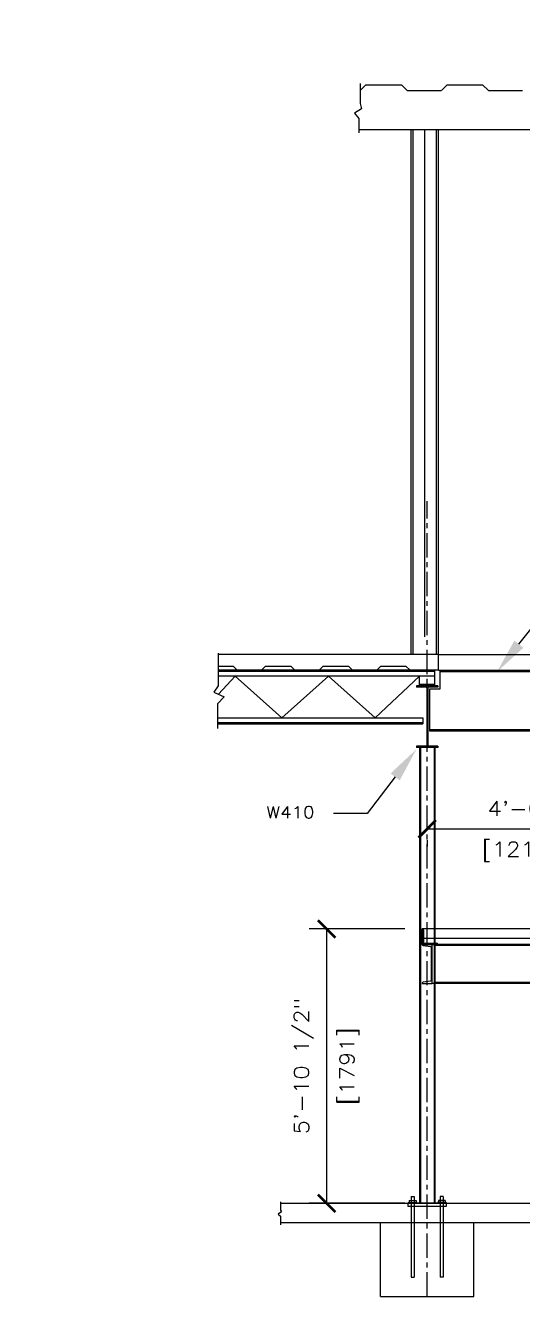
# Model space of a CAD drawing. Header units: inches. Extents: x -1254 to 5631, y 14 to 582.
# Drawn here: x 637.8 to 765.7, y 79.7 to 406.4 of the extents above; entities that cross this region are included whole.
import ezdxf
from ezdxf import colors
from ezdxf.entities.mleader import LeaderData, LeaderLine
from ezdxf.math import Vec2, Vec3

# ---------------------------------------------------------------- set-up
doc = ezdxf.new("R2010")
doc.units = ezdxf.units.IN
doc.header["$MEASUREMENT"] = 0
doc.linetypes.add('CENTER', pattern=[2, 1.25, -0.25, 0.25, -0.25])
for name, color, linetype in [('Arch_Section_Wall', 131, 'Continuous'), ('C-241-1', 241, 'Continuous'), ('Center', 251, 'CENTER'), ('Dim', 5, 'Continuous'), ('L1', 1, 'Continuous'), ('LAYER131A', 131, 'Continuous'), ('Mleader', 5, 'Continuous'), ('Struc_Plan_Deck', 41, 'Continuous'), ('Struc_Section_BP', 135, 'Continuous'), ('Struc_Section_Conc', 71, 'Continuous'), ('Struc_Section_Steel', 11, 'Continuous'), ('Structural_Section_StAngle', 2, 'Continuous'), ('Structural_Steel_Deck', 41, 'Continuous'), ('Structural_Steel_Joist', 21, 'Continuous'), ('Structural_SteelBeam', 22, 'Continuous')]:
    doc.layers.add(name, color=color, linetype=linetype)
doc.styles.add('ROMANS', font='romans.shx', dxfattribs={"width": 1.15})
doc.dimstyles.new('ROMANS-beside', dxfattribs={"dimscale": 0, "dimtxt": 0.078125, "dimasz": 0.09375, "dimexe": 0.09375, "dimexo": 0.09375, "dimgap": 0.0625, "dimtad": 1, "dimdec": 4, "dimzin": 1, "dimdsep": 46, "dimlunit": 4, "dimtxsty": 'ROMANS', "dimblk": 'ARCHTICK', "dimcen": 0.0625, "dimdle": 0.09375, "dimclrd": 256, "dimclre": 256, "dimclrt": 256, "dimadec": 0, "dimazin": 0, "dimtfac": 1, "dimtdec": 4, "dimtofl": 0, "dimtmove": 0, "dimatfit": 0, "dimfxl": 1, "dimtfillclr": 256, "dimfrac": 2, "dimtolj": 1, "dimtzin": 0, "dimarcsym": 0})
pattern_1 = [(135, (901.05836, 252.6429), (0.4419417, 0.4419417), []), (135, (901.05836, 252.9554), (0.4419417, 0.4419417), [])]

# ---------------------------------------------------------------- blocks, each defined once
blk = doc.blocks.new('C250x23')
at = {"layer": 'Struc_Section_Steel'}
blk.add_lwpolyline([(2.34, 0.29, -0.361844), (2.56, 0.05), (2.56, 0), (0, 0), (0, 10), (2.56, 10), (2.56, 9.95, -0.361844), (2.34, 9.71), (0.46, 9.45, 0.374734), (0.24, 9.2), (0.24, 0.8, 0.374734), (0.46, 0.55)], format="xyb", close=True, dxfattribs=at)
blk = doc.blocks.new('_ArchTick')
at = {"color": 0, "linetype": 'ByBlock', "const_width": 0.15}
blk.add_lwpolyline([(-0.5, -0.5), (0.5, 0.5)], dxfattribs=at)
blk = doc.blocks.new('*D35')
at = {"layer": 'DEFPOINTS', "color": 0, "transparency": 16777216}
for p in [(741.14, 201.53), (789.14, 201.53), (789.14, 199.89)]:
    blk.add_point(p, dxfattribs=at)
at = {"layer": 'Dim', "lineweight": -2, "transparency": 16777216}
for p, q in [((741.04, 199.89), (789.23, 199.89)), ((741.14, 197.03), (741.14, 195.39)), ((789.14, 197.03), (789.14, 195.39))]:
    blk.add_line(p, q, dxfattribs=at)
at = {"layer": 'Dim', "lineweight": -2, "transparency": 16777216, "xscale": 4.5, "yscale": 4.5, "zscale": 4.5, "rotation": 180}
blk.add_blockref('_ArchTick', (741.14, 199.89), dxfattribs=at)
at = {"layer": 'Dim', "lineweight": -2, "transparency": 16777216, "xscale": 4.5, "yscale": 4.5, "zscale": 4.5}
blk.add_blockref('_ArchTick', (789.14, 199.89), dxfattribs=at)
at = {"layer": 'Dim', "transparency": 16777216, "char_height": 3.75, "attachment_point": 5, "style": 'ROMANS'}
for s, insert in [('\\A1;4\'-0"', (765.14, 205.12)), ('\\A1;[1219]', (765.14, 194.04))]:
    blk.add_mtext(s, dxfattribs=dict(at, insert=insert))
blk = doc.blocks.new('*D37')
at = {"layer": 'DEFPOINTS', "color": 0, "transparency": 16777216}
for p in [(739.86, 174.19), (715.27, 103.69), (739.86, 103.69)]:
    blk.add_point(p, dxfattribs=at)
at = {"layer": 'Dim', "lineweight": -2, "transparency": 16777216}
for p, q in [((735.36, 174.19), (710.77, 174.19)), ((715.27, 174.28), (715.27, 103.59)), ((735.36, 103.69), (710.77, 103.69))]:
    blk.add_line(p, q, dxfattribs=at)
at = {"layer": 'Dim', "lineweight": -2, "transparency": 16777216, "xscale": 4.5, "yscale": 4.5, "zscale": 4.5}
for p, rotation in [((715.27, 174.19), 90), ((715.27, 103.69), 270)]:
    blk.add_blockref('_ArchTick', p, dxfattribs=dict(at, rotation=rotation))
at = {"layer": 'Dim', "transparency": 16777216, "char_height": 3.75, "attachment_point": 5, "rotation": 90, "style": 'ROMANS'}
for s, insert in [('\\A1;5\'-10 1/2"', (709.41, 138.94)), ('\\A1;[1791]', (721.12, 138.94))]:
    blk.add_mtext(s, dxfattribs=dict(at, insert=insert))

msp = doc.modelspace()

# ---------------------------------------------------------------- hatches: boundary and pattern name
at = {"layer": 'Structural_Section_StAngle'}
h = msp.add_hatch(dxfattribs=at)
h.set_pattern_fill('STEEL', color=256, scale=3, style=0)
h.set_pattern_definition([(45, (-8128.86672, -3273.79063), (-0.265165043, 0.265165043), []), (45, (-8128.86672, -3273.60313), (-0.265165043, 0.265165043), [])])
h.paths.add_polyline_path([(740.2306, 170.56352), (740.2306, 173.81352, 0.414213562), (739.8556, 174.18852), (739.8556, 170.18852), (743.8556, 170.18852, 0.414213562), (743.4806, 170.56352)])
at = {"layer": 'Structural_SteelBeam'}
h = msp.add_hatch(dxfattribs=at)
h.set_pattern_fill('STEEL', color=256, scale=5, style=0)
h.set_pattern_definition(pattern_1)
h.paths.add_polyline_path([(743.8856, 236.68852), (743.8856, 236.31352), (741.2606, 236.31352), (741.2606, 221.18852), (743.8856, 221.18852), (743.8856, 220.81352), (741.1356, 220.81352), (741.1356, 236.68852)])
h.paths.add_polyline_path([(738.3856, 236.31352), (738.3856, 236.68852), (741.1356, 236.68852), (741.1356, 220.81352), (738.3856, 220.81352), (738.3856, 221.18852), (741.0106, 221.18852), (741.0106, 236.31352)])
h = msp.add_hatch(dxfattribs=at)
h.set_pattern_fill('STEEL', color=256, scale=5, style=0)
h.set_pattern_definition(pattern_1)
h.paths.add_polyline_path([(743.8856, 236.68852), (743.8856, 236.31352), (741.2606, 236.31352), (741.2606, 221.18852), (743.8856, 221.18852), (743.8856, 220.81352), (741.1356, 220.81352), (741.1356, 236.68852)])
h.paths.add_polyline_path([(738.3856, 236.31352), (738.3856, 236.68852), (741.1356, 236.68852), (741.1356, 220.81352), (738.3856, 220.81352), (738.3856, 221.18852), (741.0106, 221.18852), (741.0106, 236.31352)])

# ---------------------------------------------------------------- linework, layer by layer
at = {"layer": 'Arch_Section_Wall', "ltscale": 0.1}
for p, q in [((723.87213, 391.4713), (723.87213, 386.36796)), ((723.87213, 391.4713), (723.87213, 386.36796)), ((723.87213, 386.36796), (724.2285, 384.94377)), ((723.87213, 386.36796), (724.2285, 384.94377)), ((724.2285, 384.94377), (722.44664, 383.87563)), ((724.2285, 384.94377), (722.44664, 383.87563)), ((722.44664, 383.87563), (723.51576, 382.45144)), ((722.44664, 383.87563), (723.51576, 382.45144)), ((723.51576, 382.45144), (723.51576, 378.77229)), ((723.51576, 382.45144), (723.51576, 378.77229)), ((723.51576, 379.68852), (945.17743, 379.68852)), ((723.51576, 379.68852), (945.17743, 379.68852)), ((737.0106, 244.68852), (737.0106, 379.68852)), ((737.0106, 244.68852), (737.0106, 379.68852)), ((737.5106, 244.68852), (737.5106, 379.68852)), ((737.5106, 244.68852), (737.5106, 379.68852)), ((740.5106, 249.22024), (740.5106, 379.68852)), ((740.5106, 249.22024), (740.5106, 379.68852)), ((743.5106, 244.68852), (743.5106, 379.68852)), ((743.5106, 244.68852), (743.5106, 379.68852)), ((744.0106, 244.68852), (744.0106, 379.68852)), ((744.0106, 244.68852), (744.0106, 379.68852))]:
    msp.add_line(p, q, dxfattribs=at)
at = {"layer": 'C-241-1'}
for p, q in [((737.00952, 105.41017), (737.00952, 104.36893)), ((737.00952, 105.41017), (737.76168, 105.41017)), ((737.76168, 105.41017), (737.76168, 104.36893)), ((744.50952, 105.41017), (744.50952, 104.36893)), ((745.26168, 105.41017), (744.50952, 105.41017)), ((745.26168, 105.41017), (745.26168, 104.36893)), ((736.26467, 103.87408), (738.50653, 103.87408)), ((736.26467, 103.87408), (736.26467, 103.68852)), ((736.26467, 103.68852), (738.50653, 103.68852)), ((736.51467, 104.36893), (738.25653, 104.36893)), ((736.51467, 104.36893), (736.51467, 103.87408)), ((738.25653, 104.36893), (738.25653, 103.87408)), ((738.50653, 103.87408), (738.50653, 103.68852)), ((746.00653, 103.87408), (743.76467, 103.87408)), ((743.76467, 103.87408), (743.76467, 103.68852)), ((746.00653, 103.68852), (743.76467, 103.68852)), ((745.75653, 104.36893), (744.01467, 104.36893)), ((744.01467, 104.36893), (744.01467, 103.87408)), ((745.75653, 104.36893), (745.75653, 103.87408)), ((746.00653, 103.87408), (746.00653, 103.68852))]:
    msp.add_line(p, q, dxfattribs=at)
at = {"layer": 'C-241-1', "ltscale": 10}
for p, q in [((737.00952, 104.36893), (737.00952, 84.68852)), ((737.76168, 104.36893), (737.76168, 84.68852)), ((744.50952, 104.36893), (744.50952, 84.68852)), ((745.26168, 104.36893), (745.26168, 84.68852)), ((737.00952, 84.68852), (737.76168, 84.68852)), ((745.26168, 84.68852), (744.50952, 84.68852))]:
    msp.add_line(p, q, dxfattribs=at)
at = {"layer": 'Center', "ltscale": 5}
msp.add_line((741.1356, 79.68852), (741.1356, 284.14331), dxfattribs=at)
at = {"layer": 'L1'}
for p, q in [((687.34016, 245.08844), (687.34016, 236.64896)), ((687.34016, 245.08844), (687.34016, 236.64896)), ((687.34016, 236.64896), (686.28277, 235.06458)), ((687.34016, 236.64896), (686.28277, 235.06458)), ((686.28277, 235.06458), (688.92624, 233.83325)), ((686.28277, 235.06458), (688.92624, 233.83325)), ((688.92624, 233.83325), (687.16393, 232.04003)), ((688.92624, 233.83325), (687.16393, 232.04003)), ((687.16393, 232.04003), (687.16393, 225.67747)), ((687.16393, 232.04003), (687.16393, 225.67747))]:
    msp.add_line(p, q, dxfattribs=at)
at = {"layer": 'LAYER131A'}
for p, q in [((739.1356, 220.81352), (739.1356, 103.68852)), ((743.1356, 220.81352), (743.1356, 103.68852))]:
    msp.add_line(p, q, dxfattribs=at)
at = {"layer": 'Struc_Plan_Deck'}
for p, q in [((723.87213, 389.68852), (725.34791, 391.1643)), ((723.87213, 389.68852), (725.34791, 391.1643)), ((725.34791, 391.1643), (734.48827, 391.1643)), ((725.34791, 391.1643), (734.48827, 391.1643)), ((735.96405, 389.68852), (734.48827, 391.1643)), ((735.96405, 389.68852), (734.48827, 391.1643)), ((735.96405, 389.68852), (744.74162, 389.68852)), ((735.96405, 389.68852), (744.74162, 389.68852)), ((744.7839, 389.68852), (746.25968, 391.1643)), ((744.7839, 389.68852), (746.25968, 391.1643)), ((746.25968, 391.1643), (755.40003, 391.1643)), ((746.25968, 391.1643), (755.40003, 391.1643)), ((756.87581, 389.68852), (755.40003, 391.1643)), ((756.87581, 389.68852), (755.40003, 391.1643)), ((756.87581, 389.68852), (765.65338, 389.68852)), ((756.87581, 389.68852), (765.65338, 389.68852))]:
    msp.add_line(p, q, dxfattribs=at)
at = {"layer": 'Struc_Section_BP', "ltscale": 2}
msp.add_lwpolyline([(736.1356, 102.93852), (746.1356, 102.93852), (746.1356, 103.68852), (736.1356, 103.68852)], close=True, dxfattribs=at)
at = {"layer": 'Struc_Section_Conc', "ltscale": 2}
for p, q in [((744.0106, 244.68852), (687.34016, 244.68852)), ((744.0106, 244.68852), (687.34016, 244.68852)), ((744.0106, 240.68852), (744.0106, 244.68852)), ((744.0106, 244.68852), (890.20969, 244.68852)), ((744.0106, 240.68852), (744.0106, 244.68852)), ((744.0106, 244.68852), (890.20969, 244.68852)), ((687.34016, 241.73386), (691.23502, 241.73386)), ((687.34016, 241.73386), (691.23502, 241.73386)), ((692.28036, 240.68852), (691.23502, 241.73386)), ((692.28036, 240.68852), (691.23502, 241.73386)), ((692.28036, 240.68852), (698.49781, 240.68852)), ((692.28036, 240.68852), (698.49781, 240.68852)), ((698.52775, 240.68852), (695.48065, 240.68852)), ((698.52775, 240.68852), (695.48065, 240.68852)), ((698.52775, 240.68852), (699.5731, 241.73386)), ((698.52775, 240.68852), (699.5731, 241.73386)), ((699.5731, 241.73386), (706.04752, 241.73386)), ((699.5731, 241.73386), (706.04752, 241.73386)), ((707.09286, 240.68852), (706.04752, 241.73386)), ((707.09286, 240.68852), (706.04752, 241.73386)), ((707.09286, 240.68852), (713.31031, 240.68852)), ((707.09286, 240.68852), (713.31031, 240.68852)), ((713.34025, 240.68852), (710.29315, 240.68852)), ((713.34025, 240.68852), (710.29315, 240.68852)), ((713.34025, 240.68852), (714.3856, 241.73386)), ((713.34025, 240.68852), (714.3856, 241.73386)), ((714.3856, 241.73386), (720.86002, 241.73386)), ((714.3856, 241.73386), (720.86002, 241.73386)), ((721.90536, 240.68852), (720.86002, 241.73386)), ((721.90536, 240.68852), (720.86002, 241.73386)), ((721.90536, 240.68852), (728.12281, 240.68852)), ((721.90536, 240.68852), (728.12281, 240.68852)), ((728.15275, 240.68852), (725.10565, 240.68852)), ((728.15275, 240.68852), (725.10565, 240.68852)), ((728.15275, 240.68852), (729.1981, 241.73386)), ((728.15275, 240.68852), (729.1981, 241.73386)), ((729.1981, 241.73386), (735.67252, 241.73386)), ((729.1981, 241.73386), (735.67252, 241.73386)), ((736.71786, 240.68852), (735.67252, 241.73386)), ((736.71786, 240.68852), (735.67252, 241.73386)), ((744.0106, 240.68852), (736.71786, 240.68852)), ((744.0106, 240.68852), (736.71786, 240.68852)), ((744.0106, 240.68852), (882.78093, 240.68852)), ((744.0106, 240.68852), (882.78093, 240.68852)), ((744.3856, 240.68852), (877.44373, 240.68852)), ((744.3856, 240.68852), (744.3856, 235.81352)), ((744.3856, 240.68852), (877.44373, 240.68852)), ((744.3856, 240.68852), (744.3856, 235.81352)), ((744.3856, 240.31352), (882.18253, 240.31352)), ((744.3856, 240.31352), (882.18253, 240.31352)), ((741.7606, 235.81352), (741.7606, 225.06352)), ((744.3856, 235.81352), (741.7606, 235.81352)), ((741.7606, 235.81352), (741.7606, 225.06352)), ((744.3856, 235.81352), (741.7606, 235.81352)), ((741.7606, 225.43852), (858.44583, 225.43852)), ((741.7606, 225.43852), (858.44583, 225.43852)), ((741.7606, 225.06352), (857.84742, 225.06352)), ((741.7606, 225.06352), (857.84742, 225.06352)), ((787.8556, 174.18852), (739.8556, 174.18852)), ((703.68927, 101.46577), (702.83293, 100.8437)), ((703.37788, 104.07069), (703.37788, 101.89344)), ((703.37788, 103.68852), (951.69818, 103.68852)), ((703.37788, 101.89344), (703.68927, 101.46577)), ((702.83293, 100.8437), (703.4168, 100.33827)), ((703.4168, 100.33827), (703.4168, 98.14116)), ((703.4168, 98.68852), (951.7371, 98.68852)), ((729.1356, 79.68852), (729.1356, 98.68852)), ((729.1356, 79.68852), (729.1356, 98.68852)), ((729.1356, 79.68852), (729.1356, 98.68852)), ((753.1356, 79.68852), (753.1356, 98.68852)), ((753.1356, 79.68852), (753.1356, 98.68852)), ((753.1356, 79.68852), (753.1356, 98.68852)), ((729.1356, 79.68852), (753.1356, 79.68852)), ((729.1356, 79.68852), (753.1356, 79.68852)), ((729.1356, 79.68852), (753.1356, 79.68852))]:
    msp.add_line(p, q, dxfattribs=at)
at = {"layer": 'Struc_Section_Conc', "ltscale": 20}
msp.add_line((790.0406, 171.68852), (740.2306, 171.68852), dxfattribs=at)
at = {"layer": 'Struc_Section_Steel', "ltscale": 4}
for p, q in [((739.3856, 220.81352), (739.3856, 103.68852)), ((742.8856, 220.81352), (742.8856, 103.68852))]:
    msp.add_line(p, q, dxfattribs=at)
at = {"layer": 'Struc_Section_Steel', "ltscale": 2}
for p, q in [((787.8556, 170.18852), (742.4156, 170.18852)), ((787.2606, 169.93852), (743.1356, 169.93852)), ((787.2606, 160.18852), (742.4156, 160.18852)), ((787.2606, 160.43852), (743.1356, 160.43852))]:
    msp.add_line(p, q, dxfattribs=at)
at = {"layer": 'Structural_Section_StAngle', "ltscale": 5}
for p, q in [((739.8556, 170.18852), (739.8556, 174.18852)), ((740.2306, 170.56352), (740.2306, 173.81352)), ((739.8556, 170.18852), (743.8556, 170.18852)), ((740.2306, 170.56352), (743.4806, 170.56352))]:
    msp.add_line(p, q, dxfattribs=at)
at = {"layer": 'Structural_Section_StAngle'}
msp.add_line((739.8556, 174.18852), (739.8556, 174.18852), dxfattribs=at)
at = {"layer": 'Structural_Section_StAngle', "ltscale": 5}
for centre, start in [((739.8556, 173.81352), 360), ((743.4806, 170.18852), 0)]:
    msp.add_arc(centre, 0.375, start, 90, dxfattribs=at)
at = {"layer": 'Structural_Steel_Deck'}
msp.add_line((698.52775, 240.68852), (695.48065, 240.68852), dxfattribs=at)
msp.add_line((698.52775, 240.68852), (695.48065, 240.68852), dxfattribs=at)
at = {"layer": 'Structural_Steel_Joist'}
for p, q in [((743.1356, 240.68852), (687.34016, 240.68852)), ((743.1356, 240.68852), (687.34016, 240.68852)), ((743.1356, 240.31352), (687.34016, 240.31352)), ((743.1356, 240.31352), (687.34016, 240.31352)), ((743.1356, 239.18852), (687.34016, 239.18852)), ((743.1356, 239.18852), (687.34016, 239.18852)), ((687.45141, 234.52023), (691.7606, 239.18852)), ((687.45141, 234.52023), (691.7606, 239.18852)), ((691.7606, 239.18852), (703.7606, 228.40852)), ((691.7606, 239.18852), (703.7606, 228.40852)), ((703.7606, 228.40852), (715.7606, 239.18852)), ((703.7606, 228.40852), (715.7606, 239.18852)), ((715.7606, 239.18852), (727.7606, 228.40852)), ((715.7606, 239.18852), (727.7606, 228.40852)), ((727.7606, 228.40852), (739.1356, 239.18852)), ((727.7606, 228.40852), (739.1356, 239.18852)), ((739.1356, 236.68852), (739.1356, 239.18852)), ((739.1356, 236.68852), (739.1356, 239.18852)), ((743.1356, 236.68852), (743.1356, 240.68852)), ((743.1356, 236.68852), (743.1356, 240.68852)), ((739.1356, 237.06352), (743.1356, 237.06352)), ((739.1356, 237.06352), (743.1356, 237.06352)), ((743.1356, 236.68852), (739.1356, 236.68852)), ((743.1356, 236.68852), (739.1356, 236.68852)), ((687.16393, 228.40852), (740.0106, 228.40852)), ((687.16393, 228.40852), (740.0106, 228.40852)), ((687.16393, 227.28352), (740.0106, 227.28352)), ((687.16393, 227.28352), (740.0106, 227.28352)), ((687.16393, 226.90852), (740.0106, 226.90852)), ((687.16393, 226.90852), (740.0106, 226.90852)), ((740.0106, 228.40852), (740.0106, 226.90852)), ((740.0106, 228.40852), (740.0106, 226.90852))]:
    msp.add_line(p, q, dxfattribs=at)
at = {"layer": 'Structural_SteelBeam'}
for p, q in [((743.8856, 236.68852), (738.3856, 236.68852)), ((738.3856, 236.68852), (738.3856, 236.31352)), ((743.8856, 236.68852), (738.3856, 236.68852)), ((738.3856, 236.68852), (738.3856, 236.31352)), ((741.0106, 236.31352), (738.3856, 236.31352)), ((741.0106, 236.31352), (738.3856, 236.31352)), ((741.0106, 236.31352), (741.0106, 221.18852)), ((741.0106, 236.31352), (741.0106, 221.18852)), ((741.2606, 236.31352), (741.2606, 221.18852)), ((743.8856, 236.31352), (741.2606, 236.31352)), ((741.2606, 236.31352), (741.2606, 221.18852)), ((743.8856, 236.31352), (741.2606, 236.31352)), ((743.8856, 236.68852), (743.8856, 236.31352)), ((743.8856, 236.68852), (743.8856, 236.31352)), ((741.0106, 221.18852), (738.3856, 221.18852)), ((738.3856, 221.18852), (738.3856, 220.81352)), ((741.0106, 221.18852), (738.3856, 221.18852)), ((738.3856, 221.18852), (738.3856, 220.81352)), ((743.8856, 220.81352), (738.3856, 220.81352)), ((743.8856, 220.81352), (738.3856, 220.81352)), ((743.8856, 221.18852), (741.2606, 221.18852)), ((743.8856, 221.18852), (741.2606, 221.18852)), ((743.8856, 221.18852), (743.8856, 220.81352)), ((743.8856, 221.18852), (743.8856, 220.81352))]:
    msp.add_line(p, q, dxfattribs=at)

# ---------------------------------------------------------------- block references
at = {"layer": 'Struc_Section_Steel', "ltscale": 2, "xscale": -1}
msp.add_blockref('C250x23', (742.4156, 160.18852), dxfattribs=at)

# ---------------------------------------------------------------- dimensions: what is measured, and where the dimension line sits
at = {"layer": 'Dim'}
dim = msp.add_linear_dim(base=(789.1356, 199.89274), p1=(741.1356, 201.53179), p2=(789.1356, 201.53179), dimstyle='ROMANS-beside', override={"dimscale": 0, "dimtxt": 0.078125, "dimasz": 0.09375, "dimexe": 0.09375, "dimexo": 0.09375, "dimgap": 0.0625, "dimpost": '\\X', "dimcen": 0.0625, "dimtix": 0, "dimtofl": 0, "dimtmove": 2, "dimatfit": 0}, dxfattribs=at)
dim.commit()
dim.dimension.update_dxf_attribs({"geometry": '*D35', "text_midpoint": (765.1356, 199.89274)})
dim = msp.add_linear_dim(base=(715.2676, 103.68852), p1=(739.8556, 174.18852), p2=(739.8556, 103.68852), angle=90, dimstyle='ROMANS-beside', override={"dimscale": 0, "dimtxt": 0.078125, "dimasz": 0.09375, "dimexe": 0.09375, "dimexo": 0.09375, "dimgap": 0.0625, "dimpost": '\\X', "dimcen": 0.0625, "dimtix": 0, "dimtofl": 0, "dimtmove": 2, "dimatfit": 0}, dxfattribs=at)
dim.commit()
dim.dimension.update_dxf_attribs({"geometry": '*D37', "text_midpoint": (715.2676, 138.93852)})

# ---------------------------------------------------------------- leaders
at = {"layer": 'Mleader'}
ml = msp.add_multileader_mtext('Standard', dxfattribs=at)
ml.set_content('\\A1;{\\W1.15;3/4"[30] O.S.B SHEATHING}', color=256, style='ROMANS')
ml.set_leader_properties()
ml.build(insert=Vec2(0, 0))
ml.multileader.update_dxf_attribs({"dogleg_length": 0.36, "arrow_head_size": 9, "scale": 48})
ctx = ml.context
ctx.base_point, ctx.scale, ctx.char_height, ctx.arrow_head_size, ctx.landing_gap_size, ctx.plane_origin = Vec3(358.67613, 403.84131), 48, 3, 9, 4.32, Vec3(360.71587, 405.64131)
ctx.left_attachment, ctx.right_attachment, ctx.attachment_type = 0, 0, 1
notes = []
notes.append((ctx, [(0, (1, 1, 0), (339.11587, 403.84131), (1, 0), 19.56027, [(0, [(322.75424, 387.85929)], 0, [])])]))
ctx.mtext.insert, ctx.mtext.width, ctx.mtext.defined_height, ctx.mtext.flow_direction = Vec3(362.99613, 405.84131), 75.1317683, 9.3771, 5
ml = msp.add_multileader_mtext('Standard', dxfattribs=at)
ml.set_content('\\A1;{\\W1.15;3/4"[30] O.S.B SHEATHING}', color=256, style='ROMANS')
ml.set_leader_properties()
ml.build(insert=Vec2(0, 0))
ml.multileader.update_dxf_attribs({"dogleg_length": 0.36, "arrow_head_size": 9, "scale": 48})
ctx = ml.context
ctx.base_point, ctx.scale, ctx.char_height, ctx.arrow_head_size, ctx.landing_gap_size, ctx.plane_origin, ctx.plane_x_axis = Vec3(558.80635, 403.84131), 48, 3, 9, 4.32, Vec3(556.76662, 405.64131), Vec3(-1, 0)
ctx.left_attachment, ctx.right_attachment, ctx.attachment_type = 0, 0, 1
notes.append((ctx, [(0, (1, 1, 0), (578.36662, 403.84131), (-1, 0), 19.56027, [(0, [(594.72824, 387.85929)], 0, [])])]))
ctx.mtext.insert, ctx.mtext.width, ctx.mtext.defined_height, ctx.mtext.flow_direction = Vec3(483.84349, 405.84131), 75.1317683, 9.3771, 5
ml = msp.add_multileader_mtext('Standard', dxfattribs=at)
ml.set_content('\\A1;{\\W1.15;2"x6" [38x140] WALL\\PFRAMING}', color=256, style='ROMANS')
ml.set_leader_properties()
ml.build(insert=Vec2(0, 0))
ml.multileader.update_dxf_attribs({"dogleg_length": 0.36, "arrow_head_size": 9, "scale": 48})
ctx = ml.context
ctx.base_point, ctx.scale, ctx.char_height, ctx.arrow_head_size, ctx.landing_gap_size, ctx.plane_origin = Vec3(364.18357, 386.77282), 48, 3, 9, 4.32, Vec3(369.60308, 388.57282)
ctx.left_attachment, ctx.right_attachment, ctx.attachment_type = 0, 0, 1
notes.append((ctx, [(0, (1, 1, 0), (348.00308, 386.77282), (1, 0), 16.18049, [(0, [(325.05049, 363.93087)], 0, [])])]))
ctx.mtext.insert, ctx.mtext.width, ctx.mtext.defined_height, ctx.mtext.flow_direction = Vec3(368.50357, 388.57282), 66.0362408, 9.3771, 5
ml = msp.add_multileader_mtext('Standard', dxfattribs=at)
ml.set_content('\\A1;{\\W1.15;2"x6" [38x140] WALL\\PFRAMING}', color=256, style='ROMANS')
ml.set_leader_properties()
ml.build(insert=Vec2(0, 0))
ml.multileader.update_dxf_attribs({"dogleg_length": 0.36, "arrow_head_size": 9, "scale": 48})
ctx = ml.context
ctx.base_point, ctx.scale, ctx.char_height, ctx.arrow_head_size, ctx.landing_gap_size, ctx.plane_origin, ctx.plane_x_axis = Vec3(553.29891, 386.77282), 48, 3, 9, 4.32, Vec3(547.8794, 388.57282), Vec3(-1, 0)
ctx.left_attachment, ctx.right_attachment, ctx.attachment_type = 0, 0, 1
notes.append((ctx, [(0, (1, 1, 0), (569.4794, 386.77282), (-1, 0), 16.18049, [(0, [(592.43199, 363.93087)], 0, [])])]))
ctx.mtext.insert, ctx.mtext.width, ctx.mtext.defined_height, ctx.mtext.flow_direction = Vec3(492.62891, 388.57282), 66.0362408, 9.3771, 5
ml = msp.add_multileader_mtext('Standard', dxfattribs=at)
ml.set_content('\\A1;{\\W1.15;OUTSIDE FACE OF\\PGRADE BEAM BELOW}', color=256, style='ROMANS')
ml.set_leader_properties()
ml.build(insert=Vec2(0, 0))
ml.multileader.update_dxf_attribs({"dogleg_length": 0.36, "arrow_head_size": 9, "scale": 48})
ctx = ml.context
ctx.base_point, ctx.scale, ctx.char_height, ctx.arrow_head_size, ctx.landing_gap_size, ctx.plane_origin = Vec3(-58.03424, 303.4712), 48, 3, 9, 4.32, Vec3(-32.49319, 305.2712)
ctx.left_attachment, ctx.right_attachment, ctx.attachment_type = 0, 0, 1
notes.append((ctx, [(0, (1, 1, 0), (17.4876, 303.4712), (-1, 0), 13.98184, [(0, [(36.74186, 303.4712)], 0, [])])]))
ctx.mtext.insert, ctx.mtext.width, ctx.mtext.defined_height, ctx.mtext.flow_direction = Vec3(-53.71424, 305.2712), 55.3423282, 8.91034, 5
ml = msp.add_multileader_mtext('Standard', dxfattribs=at)
ml.set_content('\\A1;{\\W1.15;OUTSIDE FACE OF\\PGRADE BEAM BELOW}', color=256, style='ROMANS')
ml.set_leader_properties()
ml.build(insert=Vec2(0, 0))
ml.multileader.update_dxf_attribs({"dogleg_length": 0.36, "arrow_head_size": 9, "scale": 48})
ctx = ml.context
ctx.base_point, ctx.scale, ctx.char_height, ctx.arrow_head_size, ctx.landing_gap_size, ctx.plane_origin, ctx.plane_x_axis = Vec3(239.51795, 303.4712), 48, 3, 9, 4.32, Vec3(213.9769, 305.2712), Vec3(-1, 0)
ctx.left_attachment, ctx.right_attachment, ctx.attachment_type = 0, 0, 1
notes.append((ctx, [(0, (1, 1, 0), (163.99611, 303.4712), (1, 0), 13.98184, [(0, [(144.74186, 303.4712)], 0, [])])]))
ctx.mtext.insert, ctx.mtext.width, ctx.mtext.defined_height, ctx.mtext.flow_direction = Vec3(182.29795, 305.2712), 55.3423282, 8.91034, 5
ml = msp.add_multileader_mtext('Standard', dxfattribs=at)
ml.set_content('\\A1;{\\W1.15;POLISHED ALUM.\\PCHECKER PLATE PANEL (TYP.)}', color=256, style='ROMANS')
ml.set_leader_properties()
ml.build(insert=Vec2(0, 0))
ml.multileader.update_dxf_attribs({"dogleg_length": 0.36, "arrow_head_size": 4.5, "scale": 24})
ctx = ml.context
ctx.base_point, ctx.scale, ctx.char_height, ctx.arrow_head_size, ctx.landing_gap_size, ctx.plane_origin = Vec3(470.67411, 294.57042), 24, 1.5, 4.5, 2.16, Vec3(471.23782, 295.47042)
ctx.left_attachment, ctx.right_attachment, ctx.attachment_type = 0, 0, 1
notes.append((ctx, [(0, (1, 1, 0), (460.43782, 294.57042), (1, 0), 10.23629, [(0, [(435.32775, 269.46035)], 0, [])])]))
ctx.mtext.insert, ctx.mtext.width, ctx.mtext.defined_height, ctx.mtext.flow_direction = Vec3(472.83411, 295.57042), 41.9247834, 4.5355, 5
ml = msp.add_multileader_mtext('Standard', dxfattribs=at)
ml.set_content('W12', color=256, style='ROMANS')
ml.set_leader_properties()
ml.build(insert=Vec2(0, 0))
ml.multileader.update_dxf_attribs({"dogleg_length": 0.36, "arrow_head_size": 9, "scale": 48})
ctx = ml.context
ctx.base_point, ctx.scale, ctx.char_height, ctx.arrow_head_size, ctx.landing_gap_size, ctx.plane_origin = Vec3(801.16191, 271.56767), 48, 3, 9, 4.32, Vec3(805.48191, 273.36767)
ctx.left_attachment, ctx.right_attachment, ctx.attachment_type = 0, 0, 1
notes.append((ctx, [(0, (1, 1, 0), (783.88191, 271.56767), (1, 0), 17.28, [(0, [(759.12865, 240.31358)], 0, [])])]))
ctx.mtext.insert, ctx.mtext.width, ctx.mtext.defined_height, ctx.mtext.flow_direction = Vec3(805.48191, 273.36767), 14.7164716, 7.35723, 5
ml = msp.add_multileader_mtext('Standard', dxfattribs=at)
ml.set_content('W12', color=256, style='ROMANS')
ml.set_leader_properties()
ml.build(insert=Vec2(0, 0))
ml.multileader.update_dxf_attribs({"dogleg_length": 0.36, "arrow_head_size": 9, "scale": 48})
ctx = ml.context
ctx.base_point, ctx.scale, ctx.char_height, ctx.arrow_head_size, ctx.landing_gap_size, ctx.plane_origin = Vec3(801.16191, 271.56767), 48, 3, 9, 4.32, Vec3(805.48191, 273.36767)
ctx.left_attachment, ctx.right_attachment, ctx.attachment_type = 0, 0, 1
notes.append((ctx, [(0, (1, 1, 0), (783.88191, 271.56767), (1, 0), 17.28, [(0, [(759.12865, 240.31358)], 0, [])])]))
ctx.mtext.insert, ctx.mtext.width, ctx.mtext.defined_height, ctx.mtext.flow_direction = Vec3(805.48191, 273.36767), 14.7164716, 7.35723, 5
ml = msp.add_multileader_mtext('Standard', dxfattribs=at)
ml.set_content('{\\W1.15;HSS 1-1/2"x1-1/2" [38x38] \\PRAILING (TYP.)}', color=256, style='ROMANS')
ml.set_leader_properties()
ml.build(insert=Vec2(0, 0))
ml.multileader.update_dxf_attribs({"dogleg_length": 0.36, "arrow_head_size": 4.5, "scale": 24})
ctx = ml.context
ctx.base_point, ctx.scale, ctx.char_height, ctx.arrow_head_size, ctx.landing_gap_size, ctx.plane_origin = Vec3(514.90008, 262.66014), 24, 1.5, 4.5, 2.16, Vec3(514.0944, 263.56014)
ctx.left_attachment, ctx.right_attachment, ctx.attachment_type = 0, 0, 1
notes.append((ctx, [(0, (1, 1, 0), (503.2944, 262.66014), (1, 0), 11.60568, [(0, [(486.58483, 246.05096)], 0, [])])]))
ctx.mtext.insert, ctx.mtext.width, ctx.mtext.defined_height, ctx.mtext.flow_direction = Vec3(517.06008, 263.66014), 41.9247834, 4.5355, 5
ml = msp.add_multileader_mtext('Standard', dxfattribs=at)
ml.set_content('{\\W1.15;9.5%%C CABLES (TYP.)}', color=256, style='ROMANS')
ml.set_leader_properties()
ml.build(insert=Vec2(0, 0))
ml.multileader.update_dxf_attribs({"dogleg_length": 0.36, "arrow_head_size": 4.5, "scale": 24})
ctx = ml.context
ctx.base_point, ctx.scale, ctx.char_height, ctx.arrow_head_size, ctx.landing_gap_size, ctx.plane_origin = Vec3(543.02634, 240.61417), 24, 1.5, 4.5, 2.16, Vec3(534.56085, 241.51417)
ctx.left_attachment, ctx.right_attachment, ctx.attachment_type = 0, 0, 1
notes.append((ctx, [(0, (1, 1, 0), (523.76085, 240.61417), (1, 0), 19.2655, [(0, [(507.0866, 223.93745)], 0, [])])]))
ctx.mtext.insert, ctx.mtext.width, ctx.mtext.defined_height, ctx.mtext.flow_direction = Vec3(545.18634, 241.61417), 41.9247834, 4.5355, 5
ml = msp.add_multileader_mtext('Standard', dxfattribs=at)
ml.set_content('\\A1;{\\W1.15;W250}', color=256, style='ROMANS')
ml.set_leader_properties()
ml.build(insert=Vec2(0, 0))
ml.multileader.update_dxf_attribs({"dogleg_length": 0.36, "arrow_head_size": 9, "scale": 48})
ctx = ml.context
ctx.base_point, ctx.scale, ctx.char_height, ctx.arrow_head_size, ctx.landing_gap_size, ctx.plane_origin = Vec3(-16.11281, 231.12602), 48, 3, 9, 4.32, Vec3(-30.49319, 232.92602)
ctx.left_attachment, ctx.right_attachment, ctx.attachment_type = 0, 0, 1
notes.append((ctx, [(0, (1, 1, 0), (19.4876, 231.12602), (-1, 0), 13.98184, [(0, [(38.74186, 231.12602)], 0, [])])]))
ctx.mtext.insert, ctx.mtext.width, ctx.mtext.defined_height, ctx.mtext.flow_direction = Vec3(-11.79281, 232.92602), 55.3423282, 8.91034, 5
ml = msp.add_multileader_mtext('Standard', dxfattribs=at)
ml.set_content('W410', color=256, style='ROMANS')
ml.set_leader_properties()
ml.build(insert=Vec2(0, 0))
ml.multileader.update_dxf_attribs({"dogleg_length": 0.36, "arrow_head_size": 9, "scale": 48})
ctx = ml.context
ctx.base_point, ctx.scale, ctx.char_height, ctx.arrow_head_size, ctx.landing_gap_size, ctx.plane_origin = Vec3(184.17442, 208.13586), 48, 3, 9, 4.32, Vec3(187.89139, 202.35499)
ctx.left_attachment, ctx.right_attachment, ctx.attachment_type = 0, 0, 1
notes.append((ctx, [(0, (1, 1, 0), (166.89442, 208.13586), (1, 0), 17.28, [(0, [(159.49186, 224.81352)], 0, [])])]))
ctx.mtext.insert, ctx.mtext.width, ctx.mtext.defined_height, ctx.mtext.flow_direction = Vec3(188.49442, 208.13586), 30.4980626, 13.66389, 5
ml = msp.add_multileader_mtext('Standard', dxfattribs=at)
ml.set_content('W310{\\A1;\\W1.15;\\C256;x39}', color=256, style='ROMANS')
ml.set_leader_properties()
ml.build(insert=Vec2(0, 0))
ml.multileader.update_dxf_attribs({"dogleg_length": 0.36, "arrow_head_size": 9, "scale": 48})
ctx = ml.context
ctx.base_point, ctx.scale, ctx.char_height, ctx.arrow_head_size, ctx.landing_gap_size, ctx.plane_origin = Vec3(1108.51157, 188.629), 48, 3, 9, 4.32, Vec3(1135.74598, 198.53494)
ctx.left_attachment, ctx.right_attachment, ctx.text_align_type, ctx.attachment_type = 0, 0, 2, 1
notes.append((ctx, [(0, (1, 1, 0), (1156.61014, 188.629), (-1, 0), 17.28, [(0, [(1173.95785, 220.37468)], 0, [])])]))
ctx.mtext.insert, ctx.mtext.width, ctx.mtext.defined_height, ctx.mtext.alignment, ctx.mtext.flow_direction = Vec3(1135.01014, 188.629), 28.0825354, 5.94356, 3, 5
ml = msp.add_multileader_mtext('Standard', dxfattribs=at)
ml.set_content('{\\W1.15;HSS 1-1/2"x1-1/2" \\P[38x38] POSTS (TYP.)}', color=256, style='ROMANS')
ml.set_leader_properties()
ml.build(insert=Vec2(0, 0))
ml.multileader.update_dxf_attribs({"dogleg_length": 0.36, "arrow_head_size": 4.5, "scale": 24})
ctx = ml.context
ctx.base_point, ctx.scale, ctx.char_height, ctx.arrow_head_size, ctx.landing_gap_size, ctx.plane_origin = Vec3(552.34171, 219.79423), 24, 1.5, 4.5, 2.16, Vec3(557.1057, 220.69423)
ctx.left_attachment, ctx.right_attachment, ctx.attachment_type = 0, 0, 1
notes.append((ctx, [(0, (1, 1, 0), (546.3057, 219.79423), (1, 0), 6.03601, [(0, [(534.19665, 207.70052)], 0, [])])]))
ctx.mtext.insert, ctx.mtext.width, ctx.mtext.defined_height, ctx.mtext.flow_direction = Vec3(554.50171, 219.79423), 41.9247834, 4.5355, 5
ml = msp.add_multileader_mtext('Standard', dxfattribs=at)
ml.set_content('W410', color=256, style='ROMANS')
ml.set_leader_properties()
ml.build(insert=Vec2(0, 0))
ml.multileader.update_dxf_attribs({"dogleg_length": 0.36, "arrow_head_size": 9, "scale": 48})
ctx = ml.context
ctx.base_point, ctx.scale, ctx.char_height, ctx.arrow_head_size, ctx.landing_gap_size, ctx.plane_origin = Vec3(695.40056, 203.88885), 48, 3, 9, 4.32, Vec3(699.72056, 205.68885)
ctx.left_attachment, ctx.right_attachment, ctx.attachment_type = 0, 0, 1
notes.append((ctx, [(0, (1, 1, 0), (725.65914, 203.88885), (-1, 0), 8.64, [(0, [(738.37221, 220.37732)], 0, [])])]))
ctx.mtext.insert, ctx.mtext.width, ctx.mtext.defined_height, ctx.mtext.flow_direction = Vec3(699.72056, 205.68885), 18.3987595, 6.84511, 5
ml = msp.add_multileader_mtext('Standard', dxfattribs=at)
ml.set_content('350 OWSJ', color=256, style='ROMANS')
ml.set_leader_properties()
ml.build(insert=Vec2(0, 0))
ml.multileader.update_dxf_attribs({"dogleg_length": 0.36, "arrow_head_size": 9, "scale": 48})
ctx = ml.context
ctx.base_point, ctx.scale, ctx.char_height, ctx.arrow_head_size, ctx.landing_gap_size, ctx.plane_origin = Vec3(1069.17926, 200.07293), 48, 3, 9, 4.32, Vec3(1086.80641, 201.87293)
ctx.left_attachment, ctx.right_attachment, ctx.text_align_type, ctx.attachment_type = 0, 0, 2, 1
notes.append((ctx, [(0, (1, 1, 0), (1120.72784, 200.07293), (-1, 0), 17.28, [(0, [(1128.95785, 216.24968)], 0, [])])]))
ctx.mtext.insert, ctx.mtext.width, ctx.mtext.defined_height, ctx.mtext.alignment, ctx.mtext.flow_direction = Vec3(1099.12784, 200.07293), 31.4150322, 6.19686, 3, 5
ml = msp.add_multileader_mtext('Standard', dxfattribs=at)
ml.set_content('{\\W1.15;POLISHED ALUM. CHECKER \\PPLATE PANEL (TYP.)}', color=256, style='ROMANS')
ml.set_leader_properties()
ml.build(insert=Vec2(0, 0))
ml.multileader.update_dxf_attribs({"dogleg_length": 0.36, "arrow_head_size": 4.5, "scale": 24})
ctx = ml.context
ctx.base_point, ctx.scale, ctx.char_height, ctx.arrow_head_size, ctx.landing_gap_size, ctx.plane_origin = Vec3(548.43186, 204.20513), 24, 1.5, 4.5, 2.16, Vec3(552.27362, 205.10513)
ctx.left_attachment, ctx.right_attachment, ctx.attachment_type = 0, 0, 1
notes.append((ctx, [(0, (1, 1, 0), (541.47362, 204.20513), (1, 0), 6.95823, [(0, [(529.36457, 192.11143)], 0, [])])]))
ctx.mtext.insert, ctx.mtext.width, ctx.mtext.defined_height, ctx.mtext.flow_direction = Vec3(550.59186, 205.20513), 41.9247834, 4.5355, 5
ml = msp.add_multileader_mtext('Standard', dxfattribs=at)
ml.set_content('{\\W1.15;POLISHED ALUM. CHECKER \\PPLATE PANEL (TYP.)}', color=256, style='ROMANS')
ml.set_leader_properties()
ml.build(insert=Vec2(0, 0))
ml.multileader.update_dxf_attribs({"dogleg_length": 0.36, "arrow_head_size": 4.5, "scale": 24})
ctx = ml.context
ctx.base_point, ctx.scale, ctx.char_height, ctx.arrow_head_size, ctx.landing_gap_size, ctx.plane_origin = Vec3(547.6867, 195.09648), 24, 1.5, 4.5, 2.16, Vec3(550.55673, 195.99648)
ctx.left_attachment, ctx.right_attachment, ctx.attachment_type = 0, 0, 1
notes.append((ctx, [(0, (1, 1, 0), (539.75673, 195.09648), (1, 0), 7.92997, [(0, [(527.64768, 183.00278)], 0, [])])]))
ctx.mtext.insert, ctx.mtext.width, ctx.mtext.defined_height, ctx.mtext.flow_direction = Vec3(549.8467, 196.09648), 41.9247834, 4.5355, 5
ml = msp.add_multileader_mtext('Standard', dxfattribs=at)
ml.set_content('C250', color=256, style='ROMANS')
ml.set_leader_properties()
ml.build(insert=Vec2(0, 0))
ml.multileader.update_dxf_attribs({"dogleg_length": 0.36, "arrow_head_size": 9, "scale": 48})
ctx = ml.context
ctx.base_point, ctx.scale, ctx.char_height, ctx.arrow_head_size, ctx.landing_gap_size, ctx.plane_origin = Vec3(183.01226, 176.40808), 48, 3, 9, 4.32, Vec3(187.33226, 178.20808)
ctx.left_attachment, ctx.right_attachment, ctx.attachment_type = 0, 0, 1
notes.append((ctx, [(0, (1, 1, 0), (165.73226, 176.40808), (1, 0), 17.28, [(0, [(149.80369, 160.47951)], 0, [])])]))
ctx.mtext.insert, ctx.mtext.width, ctx.mtext.defined_height, ctx.mtext.flow_direction = Vec3(187.33226, 178.20808), 31.6041847, 9.65143, 5
for ctx, leaders in notes:
    for number, flags, end, landing, length, lines in leaders:
        leader = LeaderData()
        leader.index, (leader.has_last_leader_line, leader.has_dogleg_vector, leader.attachment_direction) = number, flags
        leader.last_leader_point, leader.dogleg_vector, leader.dogleg_length = Vec3(end), Vec3(landing), length
        for number, points, colour, breaks in lines:
            line = LeaderLine()
            line.index, line.vertices, line.color, line.breaks = number, Vec3.list(points), colors.encode_raw_color(colour), breaks
            leader.lines.append(line)
        ctx.leaders.append(leader)

doc.saveas('drawing.dxf')
